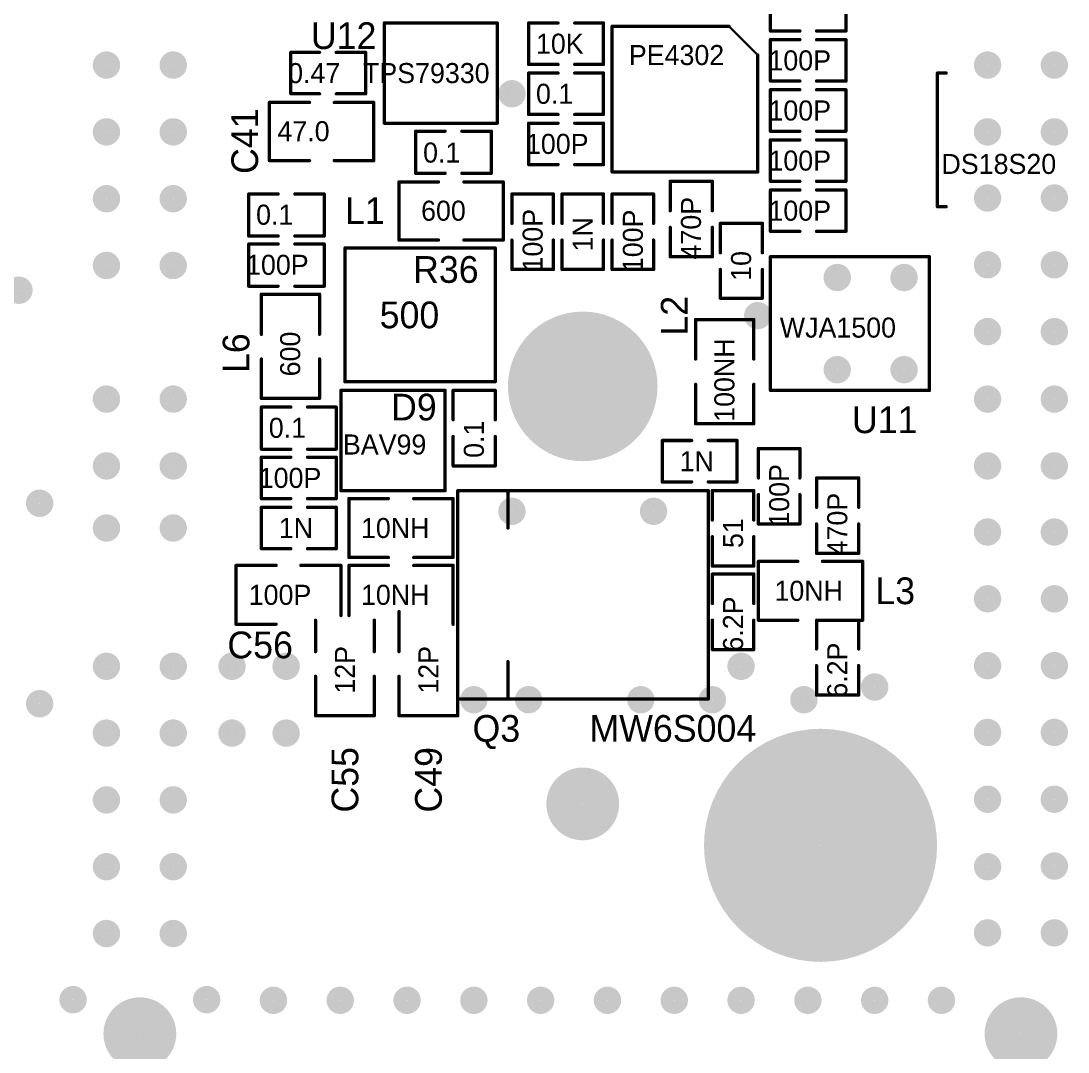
# Model space of a CAD drawing. Extents: x 3.3 to 12.8, y -4.6 to 5.5.
# Drawn here: x 9.709 to 11.277, y -2.139 to -0.596 of the extents above; entities that cross this region are included whole.
import ezdxf

# ---------------------------------------------------------------- set-up
doc = ezdxf.new("R2010")
doc.units = 0
doc.header["$MEASUREMENT"] = 0
for name, color, linetype in [('1', 5, 'CONTINUOUS'), ('2', 1, 'CONTINUOUS'), ('5', 7, 'CONTINUOUS')]:
    doc.layers.add(name, color=color, linetype=linetype)

msp = doc.modelspace()

# ---------------------------------------------------------------- linework, layer by layer
at = {"layer": '1', "const_width": 0.003}
for points in [[(10.83, -0.6107), (10.83, -0.5487, -1), (10.832, -0.5487), (10.832, -0.6107, -1), (10.83, -0.6107)], [(10.945, -0.5487), (10.945, -0.6107, -1), (10.943, -0.6107), (10.943, -0.5487, -1), (10.945, -0.5487)], [(10.253, -0.5977), (10.422, -0.5977, -1), (10.422, -0.5997), (10.253, -0.5997, -1), (10.253, -0.5977)], [(10.252, -0.7487), (10.252, -0.5987, -1), (10.254, -0.5987), (10.254, -0.7487, -1), (10.252, -0.7487)], [(10.421, -0.7487), (10.421, -0.5987, -1), (10.423, -0.5987), (10.423, -0.7487, -1), (10.421, -0.7487)], [(10.513, -0.5997), (10.469, -0.5997, -1), (10.469, -0.5977), (10.513, -0.5977, -1), (10.513, -0.5997)], [(10.468, -0.6607), (10.468, -0.5987, -1), (10.47, -0.5987), (10.47, -0.6607, -1), (10.468, -0.6607)], [(10.581, -0.5997), (10.538, -0.5997, -1), (10.538, -0.5977), (10.581, -0.5977, -1), (10.581, -0.5997)], [(10.582, -0.5987), (10.582, -0.6607, -1), (10.58, -0.6607), (10.58, -0.5987, -1), (10.582, -0.5987)], [(10.769, -0.6047), (10.594, -0.6047, -1), (10.594, -0.6027), (10.769, -0.6027, -1), (10.769, -0.6047)], [(10.595, -0.6037), (10.595, -0.8217, -1), (10.593, -0.8217), (10.593, -0.6037, -1), (10.595, -0.6037)], [(10.769, -0.6037), (10.812, -0.6467, -1), (10.812, -0.6467), (10.769, -0.6037, -1), (10.769, -0.6037)], [(10.875, -0.6117), (10.831, -0.6117, -1), (10.831, -0.6097), (10.875, -0.6097, -1), (10.875, -0.6117)], [(10.944, -0.6117), (10.9, -0.6117, -1), (10.9, -0.6097), (10.944, -0.6097, -1), (10.944, -0.6117)], [(10.875, -0.6247), (10.831, -0.6247, -1), (10.831, -0.6227), (10.875, -0.6227, -1), (10.875, -0.6247)], [(10.83, -0.6857), (10.83, -0.6237, -1), (10.832, -0.6237), (10.832, -0.6857, -1), (10.83, -0.6857)], [(10.944, -0.6247), (10.9, -0.6247, -1), (10.9, -0.6227), (10.944, -0.6227, -1), (10.944, -0.6247)], [(10.945, -0.6237), (10.945, -0.6857, -1), (10.943, -0.6857), (10.943, -0.6237, -1), (10.945, -0.6237)], [(10.156, -0.6437), (10.113, -0.6437, -1), (10.113, -0.6417), (10.156, -0.6417, -1), (10.156, -0.6437)], [(10.112, -0.7047), (10.112, -0.6427, -1), (10.114, -0.6427), (10.114, -0.7047, -1), (10.112, -0.7047)], [(10.225, -0.6437), (10.181, -0.6437, -1), (10.181, -0.6417), (10.225, -0.6417, -1), (10.225, -0.6437)], [(10.226, -0.6427), (10.226, -0.7047, -1), (10.224, -0.7047), (10.224, -0.6427, -1), (10.226, -0.6427)], [(10.513, -0.6617), (10.469, -0.6617, -1), (10.469, -0.6597), (10.513, -0.6597, -1), (10.513, -0.6617)], [(10.581, -0.6617), (10.538, -0.6617, -1), (10.538, -0.6597), (10.581, -0.6597, -1), (10.581, -0.6617)], [(10.813, -0.6467), (10.813, -0.8217, -1), (10.811, -0.8217), (10.811, -0.6467, -1), (10.813, -0.6467)], [(10.468, -0.7357), (10.468, -0.6737, -1), (10.47, -0.6737), (10.47, -0.7357, -1), (10.468, -0.7357)], [(10.469, -0.6727), (10.513, -0.6727, -1), (10.513, -0.6747), (10.469, -0.6747, -1), (10.469, -0.6727)], [(10.538, -0.6727), (10.581, -0.6727, -1), (10.581, -0.6747), (10.538, -0.6747, -1), (10.538, -0.6727)], [(10.582, -0.6737), (10.582, -0.7357, -1), (10.58, -0.7357), (10.58, -0.6737, -1), (10.582, -0.6737)], [(11.094, -0.6747), (11.081, -0.6747, -1), (11.081, -0.6727), (11.094, -0.6727, -1), (11.094, -0.6747)], [(11.08, -0.8737), (11.08, -0.6737, -1), (11.082, -0.6737), (11.082, -0.8737, -1), (11.08, -0.8737)], [(10.875, -0.6867), (10.831, -0.6867, -1), (10.831, -0.6847), (10.875, -0.6847, -1), (10.875, -0.6867)], [(10.944, -0.6867), (10.9, -0.6867, -1), (10.9, -0.6847), (10.944, -0.6847, -1), (10.944, -0.6867)], [(10.156, -0.7057), (10.113, -0.7057, -1), (10.113, -0.7037), (10.156, -0.7037, -1), (10.156, -0.7057)], [(10.225, -0.7057), (10.181, -0.7057, -1), (10.181, -0.7037), (10.225, -0.7037, -1), (10.225, -0.7057)], [(10.875, -0.6997), (10.831, -0.6997, -1), (10.831, -0.6977), (10.875, -0.6977, -1), (10.875, -0.6997)], [(10.83, -0.7607), (10.83, -0.6987, -1), (10.832, -0.6987), (10.832, -0.7607, -1), (10.83, -0.7607)], [(10.944, -0.6997), (10.9, -0.6997, -1), (10.9, -0.6977), (10.944, -0.6977, -1), (10.944, -0.6997)], [(10.945, -0.6987), (10.945, -0.7607, -1), (10.943, -0.7607), (10.943, -0.6987, -1), (10.945, -0.6987)], [(10.141, -0.7187), (10.081, -0.7187, -1), (10.081, -0.7167), (10.141, -0.7167, -1), (10.141, -0.7187)], [(10.082, -0.7177), (10.082, -0.8047, -1), (10.08, -0.8047), (10.08, -0.7177, -1), (10.082, -0.7177)], [(10.178, -0.7167), (10.237, -0.7167, -1), (10.237, -0.7187), (10.178, -0.7187, -1), (10.178, -0.7167)], [(10.236, -0.8047), (10.236, -0.7177, -1), (10.238, -0.7177), (10.238, -0.8047, -1), (10.236, -0.8047)], [(10.469, -0.7347), (10.513, -0.7347, -1), (10.513, -0.7367), (10.469, -0.7367, -1), (10.469, -0.7347)], [(10.538, -0.7347), (10.581, -0.7347, -1), (10.581, -0.7367), (10.538, -0.7367, -1), (10.538, -0.7347)], [(10.253, -0.7477), (10.422, -0.7477, -1), (10.422, -0.7497), (10.253, -0.7497, -1), (10.253, -0.7477)], [(10.468, -0.8107), (10.468, -0.7487, -1), (10.47, -0.7487), (10.47, -0.8107, -1), (10.468, -0.8107)], [(10.469, -0.7477), (10.513, -0.7477, -1), (10.513, -0.7497), (10.469, -0.7497, -1), (10.469, -0.7477)], [(10.538, -0.7477), (10.581, -0.7477, -1), (10.581, -0.7497), (10.538, -0.7497, -1), (10.538, -0.7477)], [(10.582, -0.7487), (10.582, -0.8107, -1), (10.58, -0.8107), (10.58, -0.7487, -1), (10.582, -0.7487)], [(10.299, -0.8237), (10.299, -0.7607, -1), (10.301, -0.7607), (10.301, -0.8237, -1), (10.299, -0.8237)], [(10.3, -0.7597), (10.344, -0.7597, -1), (10.344, -0.7617), (10.3, -0.7617, -1), (10.3, -0.7597)], [(10.369, -0.7597), (10.413, -0.7597, -1), (10.413, -0.7617), (10.369, -0.7617, -1), (10.369, -0.7597)], [(10.414, -0.7607), (10.414, -0.8237, -1), (10.412, -0.8237), (10.412, -0.7607, -1), (10.414, -0.7607)], [(10.875, -0.7617), (10.831, -0.7617, -1), (10.831, -0.7597), (10.875, -0.7597, -1), (10.875, -0.7617)], [(10.944, -0.7617), (10.9, -0.7617, -1), (10.9, -0.7597), (10.944, -0.7597, -1), (10.944, -0.7617)], [(10.875, -0.7747), (10.831, -0.7747, -1), (10.831, -0.7727), (10.875, -0.7727, -1), (10.875, -0.7747)], [(10.83, -0.8357), (10.83, -0.7737, -1), (10.832, -0.7737), (10.832, -0.8357, -1), (10.83, -0.8357)], [(10.944, -0.7747), (10.9, -0.7747, -1), (10.9, -0.7727), (10.944, -0.7727, -1), (10.944, -0.7747)], [(10.945, -0.7737), (10.945, -0.8357, -1), (10.943, -0.8357), (10.943, -0.7737, -1), (10.945, -0.7737)], [(10.141, -0.8057), (10.081, -0.8057, -1), (10.081, -0.8037), (10.141, -0.8037, -1), (10.141, -0.8057)], [(10.178, -0.8037), (10.237, -0.8037, -1), (10.237, -0.8057), (10.178, -0.8057, -1), (10.178, -0.8037)], [(10.469, -0.8097), (10.513, -0.8097, -1), (10.513, -0.8117), (10.469, -0.8117, -1), (10.469, -0.8097)], [(10.538, -0.8097), (10.581, -0.8097, -1), (10.581, -0.8117), (10.538, -0.8117, -1), (10.538, -0.8097)], [(10.3, -0.8227), (10.344, -0.8227, -1), (10.344, -0.8247), (10.3, -0.8247, -1), (10.3, -0.8227)], [(10.369, -0.8227), (10.413, -0.8227, -1), (10.413, -0.8247), (10.369, -0.8247, -1), (10.369, -0.8227)], [(10.812, -0.8227), (10.594, -0.8227, -1), (10.594, -0.8207), (10.812, -0.8207, -1), (10.812, -0.8227)], [(10.334, -0.8377), (10.275, -0.8377, -1), (10.275, -0.8357), (10.334, -0.8357, -1), (10.334, -0.8377)], [(10.276, -0.8367), (10.276, -0.9237, -1), (10.274, -0.9237), (10.274, -0.8367, -1), (10.276, -0.8367)], [(10.372, -0.8357), (10.431, -0.8357, -1), (10.431, -0.8377), (10.372, -0.8377, -1), (10.372, -0.8357)], [(10.43, -0.9237), (10.43, -0.8367, -1), (10.432, -0.8367), (10.432, -0.9237, -1), (10.43, -0.9237)], [(10.681, -0.8347), (10.744, -0.8347, -1), (10.744, -0.8367), (10.681, -0.8367, -1), (10.681, -0.8347)], [(10.682, -0.8357), (10.682, -0.8797, -1), (10.68, -0.8797), (10.68, -0.8357, -1), (10.682, -0.8357)], [(10.745, -0.8357), (10.745, -0.8797, -1), (10.743, -0.8797), (10.743, -0.8357, -1), (10.745, -0.8357)], [(10.875, -0.8367), (10.831, -0.8367, -1), (10.831, -0.8347), (10.875, -0.8347, -1), (10.875, -0.8367)], [(10.875, -0.8497), (10.831, -0.8497, -1), (10.831, -0.8477), (10.875, -0.8477, -1), (10.875, -0.8497)], [(10.83, -0.9107), (10.83, -0.8487, -1), (10.832, -0.8487), (10.832, -0.9107, -1), (10.83, -0.9107)], [(10.944, -0.8367), (10.9, -0.8367, -1), (10.9, -0.8347), (10.944, -0.8347, -1), (10.944, -0.8367)], [(10.944, -0.8497), (10.9, -0.8497, -1), (10.9, -0.8477), (10.944, -0.8477, -1), (10.944, -0.8497)], [(10.945, -0.8487), (10.945, -0.9107, -1), (10.943, -0.9107), (10.943, -0.8487, -1), (10.945, -0.8487)], [(10.094, -0.8557), (10.05, -0.8557, -1), (10.05, -0.8537), (10.094, -0.8537, -1), (10.094, -0.8557)], [(10.049, -0.9177), (10.049, -0.8547, -1), (10.051, -0.8547), (10.051, -0.9177, -1), (10.049, -0.9177)], [(10.163, -0.8557), (10.119, -0.8557, -1), (10.119, -0.8537), (10.163, -0.8537, -1), (10.163, -0.8557)], [(10.164, -0.8547), (10.164, -0.9177, -1), (10.162, -0.9177), (10.162, -0.8547, -1), (10.164, -0.8547)], [(10.444, -0.8537), (10.506, -0.8537, -1), (10.506, -0.8557), (10.444, -0.8557, -1), (10.444, -0.8537)], [(10.445, -0.8547), (10.445, -0.8987, -1), (10.443, -0.8987), (10.443, -0.8547, -1), (10.445, -0.8547)], [(10.507, -0.8547), (10.507, -0.8987, -1), (10.505, -0.8987), (10.505, -0.8547, -1), (10.507, -0.8547)], [(10.519, -0.8537), (10.581, -0.8537, -1), (10.581, -0.8557), (10.519, -0.8557, -1), (10.519, -0.8537)], [(10.52, -0.8547), (10.52, -0.8987, -1), (10.518, -0.8987), (10.518, -0.8547, -1), (10.52, -0.8547)], [(10.582, -0.8547), (10.582, -0.8987, -1), (10.58, -0.8987), (10.58, -0.8547, -1), (10.582, -0.8547)], [(10.594, -0.8537), (10.656, -0.8537, -1), (10.656, -0.8557), (10.594, -0.8557, -1), (10.594, -0.8537)], [(10.593, -0.8987), (10.593, -0.8547, -1), (10.595, -0.8547), (10.595, -0.8987, -1), (10.593, -0.8987)], [(10.655, -0.8987), (10.655, -0.8547, -1), (10.657, -0.8547), (10.657, -0.8987, -1), (10.655, -0.8987)], [(11.094, -0.8747), (11.081, -0.8747, -1), (11.081, -0.8727), (11.094, -0.8727, -1), (11.094, -0.8747)], [(10.682, -0.9047), (10.682, -0.9487, -1), (10.68, -0.9487), (10.68, -0.9047, -1), (10.682, -0.9047)], [(10.745, -0.9047), (10.745, -0.9487, -1), (10.743, -0.9487), (10.743, -0.9047, -1), (10.745, -0.9047)], [(10.756, -0.8977), (10.819, -0.8977, -1), (10.819, -0.8997), (10.756, -0.8997, -1), (10.756, -0.8977)], [(10.757, -0.8987), (10.757, -0.9427, -1), (10.755, -0.9427), (10.755, -0.8987, -1), (10.757, -0.8987)], [(10.82, -0.8987), (10.82, -0.9427, -1), (10.818, -0.9427), (10.818, -0.8987, -1), (10.82, -0.8987)], [(10.875, -0.9117), (10.831, -0.9117, -1), (10.831, -0.9097), (10.875, -0.9097, -1), (10.875, -0.9117)], [(10.944, -0.9117), (10.9, -0.9117, -1), (10.9, -0.9097), (10.944, -0.9097, -1), (10.944, -0.9117)], [(10.094, -0.9187), (10.05, -0.9187, -1), (10.05, -0.9167), (10.094, -0.9167, -1), (10.094, -0.9187)], [(10.163, -0.9187), (10.119, -0.9187, -1), (10.119, -0.9167), (10.163, -0.9167, -1), (10.163, -0.9187)], [(10.334, -0.9247), (10.275, -0.9247, -1), (10.275, -0.9227), (10.334, -0.9227, -1), (10.334, -0.9247)], [(10.372, -0.9227), (10.431, -0.9227, -1), (10.431, -0.9247), (10.372, -0.9247, -1), (10.372, -0.9227)], [(10.445, -0.9237), (10.445, -0.9677, -1), (10.443, -0.9677), (10.443, -0.9237, -1), (10.445, -0.9237)], [(10.507, -0.9237), (10.507, -0.9677, -1), (10.505, -0.9677), (10.505, -0.9237, -1), (10.507, -0.9237)], [(10.52, -0.9237), (10.52, -0.9677, -1), (10.518, -0.9677), (10.518, -0.9237, -1), (10.52, -0.9237)], [(10.582, -0.9237), (10.582, -0.9677, -1), (10.58, -0.9677), (10.58, -0.9237, -1), (10.582, -0.9237)], [(10.593, -0.9677), (10.593, -0.9237, -1), (10.595, -0.9237), (10.595, -0.9677, -1), (10.593, -0.9677)], [(10.655, -0.9677), (10.655, -0.9237, -1), (10.657, -0.9237), (10.657, -0.9677, -1), (10.655, -0.9677)], [(10.094, -0.9307), (10.05, -0.9307, -1), (10.05, -0.9287), (10.094, -0.9287, -1), (10.094, -0.9307)], [(10.049, -0.9927), (10.049, -0.9297, -1), (10.051, -0.9297), (10.051, -0.9927, -1), (10.049, -0.9927)], [(10.163, -0.9307), (10.119, -0.9307, -1), (10.119, -0.9287), (10.163, -0.9287, -1), (10.163, -0.9307)], [(10.164, -0.9297), (10.164, -0.9927, -1), (10.162, -0.9927), (10.162, -0.9297, -1), (10.164, -0.9297)], [(10.193, -1.1357), (10.193, -0.9357, -1), (10.195, -0.9357), (10.195, -1.1357, -1), (10.193, -1.1357)], [(10.419, -0.9367), (10.194, -0.9367, -1), (10.194, -0.9347), (10.419, -0.9347, -1), (10.419, -0.9367)], [(10.418, -1.1357), (10.418, -0.9357, -1), (10.42, -0.9357), (10.42, -1.1357, -1), (10.418, -1.1357)], [(10.744, -0.9497), (10.681, -0.9497, -1), (10.681, -0.9477), (10.744, -0.9477, -1), (10.744, -0.9497)], [(10.83, -1.1487), (10.83, -0.9487, -1), (10.832, -0.9487), (10.832, -1.1487, -1), (10.83, -1.1487)], [(10.831, -0.9477), (11.069, -0.9477, -1), (11.069, -0.9497), (10.831, -0.9497, -1), (10.831, -0.9477)], [(11.068, -1.1487), (11.068, -0.9487, -1), (11.07, -0.9487), (11.07, -1.1487, -1), (11.068, -1.1487)], [(10.506, -0.9687), (10.444, -0.9687, -1), (10.444, -0.9667), (10.506, -0.9667, -1), (10.506, -0.9687)], [(10.581, -0.9687), (10.519, -0.9687, -1), (10.519, -0.9667), (10.581, -0.9667, -1), (10.581, -0.9687)], [(10.656, -0.9687), (10.594, -0.9687, -1), (10.594, -0.9667), (10.656, -0.9667, -1), (10.656, -0.9687)], [(10.757, -0.9677), (10.757, -1.0107, -1), (10.755, -1.0107), (10.755, -0.9677, -1), (10.757, -0.9677)], [(10.82, -0.9677), (10.82, -1.0107, -1), (10.818, -1.0107), (10.818, -0.9677, -1), (10.82, -0.9677)], [(10.094, -0.9937), (10.05, -0.9937, -1), (10.05, -0.9917), (10.094, -0.9917, -1), (10.094, -0.9937)], [(10.068, -1.0647), (10.068, -1.0047, -1), (10.07, -1.0047), (10.07, -1.0647, -1), (10.068, -1.0647)], [(10.156, -1.0057), (10.069, -1.0057, -1), (10.069, -1.0037), (10.156, -1.0037, -1), (10.156, -1.0057)], [(10.163, -0.9937), (10.119, -0.9937, -1), (10.119, -0.9917), (10.163, -0.9917, -1), (10.163, -0.9937)], [(10.155, -1.0647), (10.155, -1.0047, -1), (10.157, -1.0047), (10.157, -1.0647, -1), (10.155, -1.0647)], [(10.819, -1.0117), (10.756, -1.0117, -1), (10.756, -1.0097), (10.819, -1.0097, -1), (10.819, -1.0117)], [(10.718, -1.1017), (10.718, -1.0427, -1), (10.72, -1.0427), (10.72, -1.1017, -1), (10.718, -1.1017)], [(10.806, -1.0437), (10.719, -1.0437, -1), (10.719, -1.0417), (10.806, -1.0417, -1), (10.806, -1.0437)], [(10.805, -1.1017), (10.805, -1.0427, -1), (10.807, -1.0427), (10.807, -1.1017, -1), (10.805, -1.1017)], [(10.07, -1.1017), (10.07, -1.1607, -1), (10.068, -1.1607), (10.068, -1.1017, -1), (10.07, -1.1017)], [(10.157, -1.1017), (10.157, -1.1607, -1), (10.155, -1.1607), (10.155, -1.1017, -1), (10.157, -1.1017)], [(10.419, -1.1367), (10.194, -1.1367, -1), (10.194, -1.1347), (10.419, -1.1347, -1), (10.419, -1.1367)], [(10.72, -1.1397), (10.72, -1.1987, -1), (10.718, -1.1987), (10.718, -1.1397, -1), (10.72, -1.1397)], [(10.807, -1.1397), (10.807, -1.1987, -1), (10.805, -1.1987), (10.805, -1.1397, -1), (10.807, -1.1397)], [(10.069, -1.1597), (10.156, -1.1597, -1), (10.156, -1.1617), (10.069, -1.1617, -1), (10.069, -1.1597)], [(10.187, -1.2987), (10.187, -1.1487, -1), (10.189, -1.1487), (10.189, -1.2987, -1), (10.187, -1.2987)], [(10.188, -1.1477), (10.344, -1.1477, -1), (10.344, -1.1497), (10.188, -1.1497, -1), (10.188, -1.1477)], [(10.343, -1.2987), (10.343, -1.1487, -1), (10.345, -1.1487), (10.345, -1.2987, -1), (10.343, -1.2987)], [(10.356, -1.1477), (10.419, -1.1477, -1), (10.419, -1.1497), (10.356, -1.1497, -1), (10.356, -1.1477)], [(10.355, -1.1927), (10.355, -1.1487, -1), (10.357, -1.1487), (10.357, -1.1927, -1), (10.355, -1.1927)], [(10.418, -1.1927), (10.418, -1.1487, -1), (10.42, -1.1487), (10.42, -1.1927, -1), (10.418, -1.1927)], [(10.831, -1.1477), (11.069, -1.1477, -1), (11.069, -1.1497), (10.831, -1.1497, -1), (10.831, -1.1477)], [(10.068, -1.2367), (10.068, -1.1737, -1), (10.07, -1.1737), (10.07, -1.2367, -1), (10.068, -1.2367)], [(10.069, -1.1727), (10.113, -1.1727, -1), (10.113, -1.1747), (10.069, -1.1747, -1), (10.069, -1.1727)], [(10.138, -1.1727), (10.181, -1.1727, -1), (10.181, -1.1747), (10.138, -1.1747, -1), (10.138, -1.1727)], [(10.182, -1.1737), (10.182, -1.2367, -1), (10.18, -1.2367), (10.18, -1.1737, -1), (10.182, -1.1737)], [(10.719, -1.1977), (10.806, -1.1977, -1), (10.806, -1.1997), (10.719, -1.1997, -1), (10.719, -1.1977)], [(10.355, -1.2617), (10.355, -1.2177, -1), (10.357, -1.2177), (10.357, -1.2617, -1), (10.355, -1.2617)], [(10.418, -1.2617), (10.418, -1.2177, -1), (10.42, -1.2177), (10.42, -1.2617, -1), (10.418, -1.2617)], [(10.668, -1.2857), (10.668, -1.2237, -1), (10.67, -1.2237), (10.67, -1.2857, -1), (10.668, -1.2857)], [(10.669, -1.2227), (10.713, -1.2227, -1), (10.713, -1.2247), (10.669, -1.2247, -1), (10.669, -1.2227)], [(10.738, -1.2227), (10.781, -1.2227, -1), (10.781, -1.2247), (10.738, -1.2247, -1), (10.738, -1.2227)], [(10.782, -1.2237), (10.782, -1.2857, -1), (10.78, -1.2857), (10.78, -1.2237, -1), (10.782, -1.2237)], [(10.069, -1.2357), (10.113, -1.2357, -1), (10.113, -1.2377), (10.069, -1.2377, -1), (10.069, -1.2357)], [(10.138, -1.2357), (10.181, -1.2357, -1), (10.181, -1.2377), (10.138, -1.2377, -1), (10.138, -1.2357)], [(10.813, -1.2347), (10.875, -1.2347, -1), (10.875, -1.2367), (10.813, -1.2367, -1), (10.813, -1.2347)], [(10.814, -1.2357), (10.814, -1.2797, -1), (10.812, -1.2797), (10.812, -1.2357, -1), (10.814, -1.2357)], [(10.876, -1.2357), (10.876, -1.2797, -1), (10.874, -1.2797), (10.874, -1.2357, -1), (10.876, -1.2357)], [(10.068, -1.3107), (10.068, -1.2487, -1), (10.07, -1.2487), (10.07, -1.3107, -1), (10.068, -1.3107)], [(10.069, -1.2477), (10.113, -1.2477, -1), (10.113, -1.2497), (10.069, -1.2497, -1), (10.069, -1.2477)], [(10.138, -1.2477), (10.181, -1.2477, -1), (10.181, -1.2497), (10.138, -1.2497, -1), (10.138, -1.2477)], [(10.182, -1.2487), (10.182, -1.3107, -1), (10.18, -1.3107), (10.18, -1.2487, -1), (10.182, -1.2487)], [(10.419, -1.2627), (10.356, -1.2627, -1), (10.356, -1.2607), (10.419, -1.2607, -1), (10.419, -1.2627)], [(10.669, -1.2847), (10.713, -1.2847, -1), (10.713, -1.2867), (10.669, -1.2867, -1), (10.669, -1.2847)], [(10.738, -1.2847), (10.781, -1.2847, -1), (10.781, -1.2867), (10.738, -1.2867, -1), (10.738, -1.2847)], [(10.9, -1.2787), (10.963, -1.2787, -1), (10.963, -1.2807), (10.9, -1.2807, -1), (10.9, -1.2787)], [(10.899, -1.3237), (10.899, -1.2797, -1), (10.901, -1.2797), (10.901, -1.3237, -1), (10.899, -1.3237)], [(10.962, -1.3237), (10.962, -1.2797, -1), (10.964, -1.2797), (10.964, -1.3237, -1), (10.962, -1.3237)], [(10.188, -1.2977), (10.344, -1.2977, -1), (10.344, -1.2997), (10.188, -1.2997, -1), (10.188, -1.2977)], [(10.738, -1.2997), (10.363, -1.2997, -1), (10.363, -1.2977), (10.738, -1.2977, -1), (10.738, -1.2997)], [(10.364, -1.2987), (10.364, -1.6107, -1), (10.362, -1.6107), (10.362, -1.2987, -1), (10.364, -1.2987)], [(10.439, -1.2987), (10.439, -1.3547, -1), (10.437, -1.3547), (10.437, -1.2987, -1), (10.439, -1.2987)], [(10.739, -1.2987), (10.739, -1.6107, -1), (10.737, -1.6107), (10.737, -1.2987, -1), (10.739, -1.2987)], [(10.744, -1.2977), (10.806, -1.2977, -1), (10.806, -1.2997), (10.744, -1.2997, -1), (10.744, -1.2977)], [(10.743, -1.3427), (10.743, -1.2987, -1), (10.745, -1.2987), (10.745, -1.3427, -1), (10.743, -1.3427)], [(10.805, -1.3427), (10.805, -1.2987, -1), (10.807, -1.2987), (10.807, -1.3427, -1), (10.805, -1.3427)], [(10.069, -1.3097), (10.113, -1.3097, -1), (10.113, -1.3117), (10.069, -1.3117, -1), (10.069, -1.3097)], [(10.138, -1.3097), (10.181, -1.3097, -1), (10.181, -1.3117), (10.138, -1.3117, -1), (10.138, -1.3097)], [(10.259, -1.3117), (10.2, -1.3117, -1), (10.2, -1.3097), (10.259, -1.3097, -1), (10.259, -1.3117)], [(10.201, -1.3107), (10.201, -1.3987, -1), (10.199, -1.3987), (10.199, -1.3107, -1), (10.201, -1.3107)], [(10.297, -1.3097), (10.356, -1.3097, -1), (10.356, -1.3117), (10.297, -1.3117, -1), (10.297, -1.3097)], [(10.355, -1.3987), (10.355, -1.3107, -1), (10.357, -1.3107), (10.357, -1.3987, -1), (10.355, -1.3987)], [(10.814, -1.3047), (10.814, -1.3487, -1), (10.812, -1.3487), (10.812, -1.3047, -1), (10.814, -1.3047)], [(10.876, -1.3047), (10.876, -1.3487, -1), (10.874, -1.3487), (10.874, -1.3047, -1), (10.876, -1.3047)], [(10.068, -1.3857), (10.068, -1.3237, -1), (10.07, -1.3237), (10.07, -1.3857, -1), (10.068, -1.3857)], [(10.069, -1.3227), (10.113, -1.3227, -1), (10.113, -1.3247), (10.069, -1.3247, -1), (10.069, -1.3227)], [(10.138, -1.3227), (10.181, -1.3227, -1), (10.181, -1.3247), (10.138, -1.3247, -1), (10.138, -1.3227)], [(10.182, -1.3237), (10.182, -1.3857, -1), (10.18, -1.3857), (10.18, -1.3237, -1), (10.182, -1.3237)], [(10.875, -1.3497), (10.813, -1.3497, -1), (10.813, -1.3477), (10.875, -1.3477, -1), (10.875, -1.3497)], [(10.899, -1.3927), (10.899, -1.3487, -1), (10.901, -1.3487), (10.901, -1.3927, -1), (10.899, -1.3927)], [(10.962, -1.3927), (10.962, -1.3487, -1), (10.964, -1.3487), (10.964, -1.3927, -1), (10.962, -1.3927)], [(10.743, -1.4117), (10.743, -1.3677, -1), (10.745, -1.3677), (10.745, -1.4117, -1), (10.743, -1.4117)], [(10.805, -1.4117), (10.805, -1.3677, -1), (10.807, -1.3677), (10.807, -1.4117, -1), (10.805, -1.4117)], [(10.069, -1.3847), (10.113, -1.3847, -1), (10.113, -1.3867), (10.069, -1.3867, -1), (10.069, -1.3847)], [(10.138, -1.3847), (10.181, -1.3847, -1), (10.181, -1.3867), (10.138, -1.3867, -1), (10.138, -1.3847)], [(10.963, -1.3937), (10.9, -1.3937, -1), (10.9, -1.3917), (10.963, -1.3917, -1), (10.963, -1.3937)], [(10.091, -1.4117), (10.031, -1.4117, -1), (10.031, -1.4097), (10.091, -1.4097, -1), (10.091, -1.4117)], [(10.032, -1.4107), (10.032, -1.4987, -1), (10.03, -1.4987), (10.03, -1.4107, -1), (10.032, -1.4107)], [(10.128, -1.4097), (10.188, -1.4097, -1), (10.188, -1.4117), (10.128, -1.4117, -1), (10.128, -1.4097)], [(10.189, -1.4107), (10.189, -1.4857, -1), (10.187, -1.4857), (10.187, -1.4107, -1), (10.189, -1.4107)], [(10.259, -1.3997), (10.2, -1.3997, -1), (10.2, -1.3977), (10.259, -1.3977, -1), (10.259, -1.3997)], [(10.201, -1.4107), (10.201, -1.4857, -1), (10.199, -1.4857), (10.199, -1.4107, -1), (10.201, -1.4107)], [(10.259, -1.4117), (10.2, -1.4117, -1), (10.2, -1.4097), (10.259, -1.4097, -1), (10.259, -1.4117)], [(10.297, -1.3977), (10.356, -1.3977, -1), (10.356, -1.3997), (10.297, -1.3997, -1), (10.297, -1.3977)], [(10.297, -1.4097), (10.356, -1.4097, -1), (10.356, -1.4117), (10.297, -1.4117, -1), (10.297, -1.4097)], [(10.355, -1.4987), (10.355, -1.4107, -1), (10.357, -1.4107), (10.357, -1.4987, -1), (10.355, -1.4987)], [(10.806, -1.4127), (10.744, -1.4127, -1), (10.744, -1.4107), (10.806, -1.4107, -1), (10.806, -1.4127)], [(10.872, -1.4057), (10.813, -1.4057, -1), (10.813, -1.4037), (10.872, -1.4037, -1), (10.872, -1.4057)], [(10.814, -1.4047), (10.814, -1.4927, -1), (10.812, -1.4927), (10.812, -1.4047, -1), (10.814, -1.4047)], [(10.909, -1.4037), (10.969, -1.4037, -1), (10.969, -1.4057), (10.909, -1.4057, -1), (10.909, -1.4037)], [(10.968, -1.4927), (10.968, -1.4047, -1), (10.97, -1.4047), (10.97, -1.4927, -1), (10.968, -1.4927)], [(10.744, -1.4227), (10.806, -1.4227, -1), (10.806, -1.4247), (10.744, -1.4247, -1), (10.744, -1.4227)], [(10.743, -1.4677), (10.743, -1.4237, -1), (10.745, -1.4237), (10.745, -1.4677, -1), (10.743, -1.4677)], [(10.805, -1.4677), (10.805, -1.4237, -1), (10.807, -1.4237), (10.807, -1.4677, -1), (10.805, -1.4677)], [(10.188, -1.4847), (10.188, -1.4847, -1), (10.188, -1.4867), (10.188, -1.4867, -1), (10.188, -1.4847)], [(10.2, -1.4847), (10.2, -1.4847, -1), (10.2, -1.4867), (10.2, -1.4867, -1), (10.2, -1.4847)], [(10.274, -1.5397), (10.274, -1.4797, -1), (10.276, -1.4797), (10.276, -1.5397, -1), (10.274, -1.5397)], [(10.362, -1.5397), (10.362, -1.4797, -1), (10.364, -1.4797), (10.364, -1.5397, -1), (10.362, -1.5397)], [(10.091, -1.4997), (10.031, -1.4997, -1), (10.031, -1.4977), (10.091, -1.4977, -1), (10.091, -1.4997)], [(10.149, -1.5397), (10.149, -1.4927, -1), (10.151, -1.4927), (10.151, -1.5397, -1), (10.149, -1.5397)], [(10.237, -1.5397), (10.237, -1.4927, -1), (10.239, -1.4927), (10.239, -1.5397, -1), (10.237, -1.5397)], [(10.743, -1.5367), (10.743, -1.4927, -1), (10.745, -1.4927), (10.745, -1.5367, -1), (10.743, -1.5367)], [(10.805, -1.5367), (10.805, -1.4927, -1), (10.807, -1.4927), (10.807, -1.5367, -1), (10.805, -1.5367)], [(10.872, -1.4937), (10.813, -1.4937, -1), (10.813, -1.4917), (10.872, -1.4917, -1), (10.872, -1.4937)], [(10.9, -1.4917), (10.963, -1.4917, -1), (10.963, -1.4937), (10.9, -1.4937, -1), (10.9, -1.4917)], [(10.899, -1.5357), (10.899, -1.4927, -1), (10.901, -1.4927), (10.901, -1.5357, -1), (10.899, -1.5357)], [(10.909, -1.4917), (10.969, -1.4917, -1), (10.969, -1.4937), (10.909, -1.4937, -1), (10.909, -1.4917)], [(10.962, -1.5357), (10.962, -1.4927, -1), (10.964, -1.4927), (10.964, -1.5357, -1), (10.962, -1.5357)], [(10.806, -1.5377), (10.744, -1.5377, -1), (10.744, -1.5357), (10.806, -1.5357, -1), (10.806, -1.5377)], [(10.439, -1.5547), (10.439, -1.6107, -1), (10.437, -1.6107), (10.437, -1.5547, -1), (10.439, -1.5547)], [(10.899, -1.6047), (10.899, -1.5607, -1), (10.901, -1.5607), (10.901, -1.6047, -1), (10.899, -1.6047)], [(10.962, -1.6047), (10.962, -1.5607, -1), (10.964, -1.5607), (10.964, -1.6047, -1), (10.962, -1.6047)], [(10.151, -1.5767), (10.151, -1.6357, -1), (10.149, -1.6357), (10.149, -1.5767, -1), (10.151, -1.5767)], [(10.239, -1.5767), (10.239, -1.6357, -1), (10.237, -1.6357), (10.237, -1.5767, -1), (10.239, -1.5767)], [(10.276, -1.5767), (10.276, -1.6357, -1), (10.274, -1.6357), (10.274, -1.5767, -1), (10.276, -1.5767)], [(10.364, -1.5767), (10.364, -1.6357, -1), (10.362, -1.6357), (10.362, -1.5767, -1), (10.364, -1.5767)], [(10.738, -1.6117), (10.363, -1.6117, -1), (10.363, -1.6097), (10.738, -1.6097, -1), (10.738, -1.6117)], [(10.963, -1.6057), (10.9, -1.6057, -1), (10.9, -1.6037), (10.963, -1.6037, -1), (10.963, -1.6057)], [(10.15, -1.6347), (10.238, -1.6347, -1), (10.238, -1.6367), (10.15, -1.6367, -1), (10.15, -1.6347)], [(10.275, -1.6347), (10.363, -1.6347, -1), (10.363, -1.6367), (10.275, -1.6367, -1), (10.275, -1.6347)]]:
    msp.add_lwpolyline(points, format="xyb", dxfattribs=at)
at = {"layer": '5'}
for points, const_width in [([(9.837, -0.6517), (9.837, -0.6517, -1), (9.837, -0.6717), (9.837, -0.6717, -1), (9.837, -0.6517)], 0.021), ([(9.937, -0.6517), (9.937, -0.6517, -1), (9.937, -0.6717), (9.937, -0.6717, -1), (9.937, -0.6517)], 0.021), ([(11.156, -0.6517), (11.156, -0.6517, -1), (11.156, -0.6717), (11.156, -0.6717, -1), (11.156, -0.6517)], 0.021), ([(11.256, -0.6517), (11.256, -0.6517, -1), (11.256, -0.6717), (11.256, -0.6717, -1), (11.256, -0.6517)], 0.021), ([(10.444, -0.6947), (10.444, -0.6947, -1), (10.444, -0.7147), (10.444, -0.7147, -1), (10.444, -0.6947)], 0.021), ([(9.837, -0.7517), (9.837, -0.7517, -1), (9.837, -0.7717), (9.837, -0.7717, -1), (9.837, -0.7517)], 0.021), ([(9.937, -0.7517), (9.937, -0.7517, -1), (9.937, -0.7717), (9.937, -0.7717, -1), (9.937, -0.7517)], 0.021), ([(11.156, -0.7517), (11.156, -0.7517, -1), (11.156, -0.7717), (11.156, -0.7717, -1), (11.156, -0.7517)], 0.021), ([(11.256, -0.7517), (11.256, -0.7517, -1), (11.256, -0.7717), (11.256, -0.7717, -1), (11.256, -0.7517)], 0.021), ([(9.837, -0.8517), (9.837, -0.8517, -1), (9.837, -0.8717), (9.837, -0.8717, -1), (9.837, -0.8517)], 0.021), ([(9.937, -0.8517), (9.937, -0.8517, -1), (9.937, -0.8717), (9.937, -0.8717, -1), (9.937, -0.8517)], 0.021), ([(11.156, -0.8507), (11.156, -0.8507, -1), (11.156, -0.8707), (11.156, -0.8707, -1), (11.156, -0.8507)], 0.021), ([(11.256, -0.8507), (11.256, -0.8507, -1), (11.256, -0.8707), (11.256, -0.8707, -1), (11.256, -0.8507)], 0.021), ([(11.156, -0.9507), (11.156, -0.9507, -1), (11.156, -0.9707), (11.156, -0.9707, -1), (11.156, -0.9507)], 0.021), ([(11.256, -0.9507), (11.256, -0.9507, -1), (11.256, -0.9707), (11.256, -0.9707, -1), (11.256, -0.9507)], 0.021), ([(9.837, -0.9517), (9.837, -0.9517, -1), (9.837, -0.9717), (9.837, -0.9717, -1), (9.837, -0.9517)], 0.021), ([(9.937, -0.9517), (9.937, -0.9517, -1), (9.937, -0.9717), (9.937, -0.9717, -1), (9.937, -0.9517)], 0.021), ([(10.931, -0.9697), (10.931, -0.9697, -1), (10.931, -0.9897), (10.931, -0.9897, -1), (10.931, -0.9697)], 0.021), ([(11.031, -0.9697), (11.031, -0.9697, -1), (11.031, -0.9897), (11.031, -0.9897, -1), (11.031, -0.9697)], 0.021), ([(9.706, -0.9887), (9.706, -0.9887, -1), (9.706, -1.0087), (9.706, -1.0087, -1), (9.706, -0.9887)], 0.021), ([(10.812, -1.0267), (10.812, -1.0267, -1), (10.812, -1.0467), (10.812, -1.0467, -1), (10.812, -1.0267)], 0.021), ([(10.55, -1.0867), (10.55, -1.0867, -1), (10.55, -1.1987), (10.55, -1.1987, -1), (10.55, -1.0867)], 0.112), ([(11.156, -1.0507), (11.156, -1.0507, -1), (11.156, -1.0707), (11.156, -1.0707, -1), (11.156, -1.0507)], 0.021), ([(11.256, -1.0507), (11.256, -1.0507, -1), (11.256, -1.0707), (11.256, -1.0707, -1), (11.256, -1.0507)], 0.021), ([(10.931, -1.1077), (10.931, -1.1077, -1), (10.931, -1.1277), (10.931, -1.1277, -1), (10.931, -1.1077)], 0.021), ([(11.031, -1.1077), (11.031, -1.1077, -1), (11.031, -1.1277), (11.031, -1.1277, -1), (11.031, -1.1077)], 0.021), ([(9.837, -1.1517), (9.837, -1.1517, -1), (9.837, -1.1717), (9.837, -1.1717, -1), (9.837, -1.1517)], 0.021), ([(9.937, -1.1517), (9.937, -1.1517, -1), (9.937, -1.1717), (9.937, -1.1717, -1), (9.937, -1.1517)], 0.021), ([(11.156, -1.1517), (11.156, -1.1517, -1), (11.156, -1.1717), (11.156, -1.1717, -1), (11.156, -1.1517)], 0.021), ([(11.256, -1.1517), (11.256, -1.1517, -1), (11.256, -1.1717), (11.256, -1.1717, -1), (11.256, -1.1517)], 0.021), ([(9.837, -1.2517), (9.837, -1.2517, -1), (9.837, -1.2717), (9.837, -1.2717, -1), (9.837, -1.2517)], 0.021), ([(9.937, -1.2517), (9.937, -1.2517, -1), (9.937, -1.2717), (9.937, -1.2717, -1), (9.937, -1.2517)], 0.021), ([(11.156, -1.2517), (11.156, -1.2517, -1), (11.156, -1.2717), (11.156, -1.2717, -1), (11.156, -1.2517)], 0.021), ([(11.256, -1.2517), (11.256, -1.2517, -1), (11.256, -1.2717), (11.256, -1.2717, -1), (11.256, -1.2517)], 0.021), ([(9.737, -1.3077), (9.737, -1.3077, -1), (9.737, -1.3277), (9.737, -1.3277, -1), (9.737, -1.3077)], 0.021), ([(10.444, -1.3197), (10.444, -1.3197, -1), (10.444, -1.3397), (10.444, -1.3397, -1), (10.444, -1.3197)], 0.021), ([(10.656, -1.3197), (10.656, -1.3197, -1), (10.656, -1.3397), (10.656, -1.3397, -1), (10.656, -1.3197)], 0.021), ([(9.837, -1.3447), (9.837, -1.3447, -1), (9.837, -1.3647), (9.837, -1.3647, -1), (9.837, -1.3447)], 0.021), ([(9.937, -1.3447), (9.937, -1.3447, -1), (9.937, -1.3647), (9.937, -1.3647, -1), (9.937, -1.3447)], 0.021), ([(11.156, -1.3507), (11.156, -1.3507, -1), (11.156, -1.3707), (11.156, -1.3707, -1), (11.156, -1.3507)], 0.021), ([(11.256, -1.3507), (11.256, -1.3507, -1), (11.256, -1.3707), (11.256, -1.3707, -1), (11.256, -1.3507)], 0.021), ([(11.156, -1.4507), (11.156, -1.4507, -1), (11.156, -1.4707), (11.156, -1.4707, -1), (11.156, -1.4507)], 0.021), ([(11.256, -1.4507), (11.256, -1.4507, -1), (11.256, -1.4707), (11.256, -1.4707, -1), (11.256, -1.4507)], 0.021), ([(9.837, -1.5517), (9.837, -1.5517, -1), (9.837, -1.5717), (9.837, -1.5717, -1), (9.837, -1.5517)], 0.021), ([(9.937, -1.5517), (9.937, -1.5517, -1), (9.937, -1.5717), (9.937, -1.5717, -1), (9.937, -1.5517)], 0.021), ([(10.025, -1.5517), (10.025, -1.5517, -1), (10.025, -1.5717), (10.025, -1.5717, -1), (10.025, -1.5517)], 0.021), ([(10.106, -1.5517), (10.106, -1.5517, -1), (10.106, -1.5717), (10.106, -1.5717, -1), (10.106, -1.5517)], 0.021), ([(10.787, -1.5517), (10.787, -1.5517, -1), (10.787, -1.5717), (10.787, -1.5717, -1), (10.787, -1.5517)], 0.021), ([(11.156, -1.5507), (11.156, -1.5507, -1), (11.156, -1.5707), (11.156, -1.5707, -1), (11.156, -1.5507)], 0.021), ([(11.256, -1.5507), (11.256, -1.5507, -1), (11.256, -1.5707), (11.256, -1.5707, -1), (11.256, -1.5507)], 0.021), ([(10.987, -1.5827), (10.987, -1.5827, -1), (10.987, -1.6027), (10.987, -1.6027, -1), (10.987, -1.5827)], 0.021), ([(9.737, -1.6077), (9.737, -1.6077, -1), (9.737, -1.6277), (9.737, -1.6277, -1), (9.737, -1.6077)], 0.021), ([(10.387, -1.6017), (10.387, -1.6017, -1), (10.387, -1.6217), (10.387, -1.6217, -1), (10.387, -1.6017)], 0.021), ([(10.469, -1.6017), (10.469, -1.6017, -1), (10.469, -1.6217), (10.469, -1.6217, -1), (10.469, -1.6017)], 0.021), ([(10.637, -1.6017), (10.637, -1.6017, -1), (10.637, -1.6217), (10.637, -1.6217, -1), (10.637, -1.6017)], 0.021), ([(10.744, -1.6017), (10.744, -1.6017, -1), (10.744, -1.6217), (10.744, -1.6217, -1), (10.744, -1.6017)], 0.021), ([(10.881, -1.6017), (10.881, -1.6017, -1), (10.881, -1.6217), (10.881, -1.6217, -1), (10.881, -1.6017)], 0.021), ([(9.837, -1.6517), (9.837, -1.6517, -1), (9.837, -1.6717), (9.837, -1.6717, -1), (9.837, -1.6517)], 0.021), ([(9.937, -1.6517), (9.937, -1.6517, -1), (9.937, -1.6717), (9.937, -1.6717, -1), (9.937, -1.6517)], 0.021), ([(10.025, -1.6517), (10.025, -1.6517, -1), (10.025, -1.6717), (10.025, -1.6717, -1), (10.025, -1.6517)], 0.021), ([(10.106, -1.6517), (10.106, -1.6517, -1), (10.106, -1.6717), (10.106, -1.6717, -1), (10.106, -1.6517)], 0.021), ([(11.156, -1.6507), (11.156, -1.6507, -1), (11.156, -1.6707), (11.156, -1.6707, -1), (11.156, -1.6507)], 0.021), ([(11.256, -1.6507), (11.256, -1.6507, -1), (11.256, -1.6707), (11.256, -1.6707, -1), (11.256, -1.6507)], 0.021), ([(10.906, -1.7427), (10.906, -1.7427, -1), (10.906, -1.9167), (10.906, -1.9167, -1), (10.906, -1.7427)], 0.175), ([(10.55, -1.7407), (10.55, -1.7407, -1), (10.55, -1.7947), (10.55, -1.7947, -1), (10.55, -1.7407)], 0.055), ([(9.837, -1.7517), (9.837, -1.7517, -1), (9.837, -1.7717), (9.837, -1.7717, -1), (9.837, -1.7517)], 0.021), ([(9.937, -1.7517), (9.937, -1.7517, -1), (9.937, -1.7717), (9.937, -1.7717, -1), (9.937, -1.7517)], 0.021), ([(11.156, -1.7507), (11.156, -1.7507, -1), (11.156, -1.7707), (11.156, -1.7707, -1), (11.156, -1.7507)], 0.021), ([(11.256, -1.7507), (11.256, -1.7507, -1), (11.256, -1.7707), (11.256, -1.7707, -1), (11.256, -1.7507)], 0.021), ([(9.837, -1.8517), (9.837, -1.8517, -1), (9.837, -1.8717), (9.837, -1.8717, -1), (9.837, -1.8517)], 0.021), ([(9.937, -1.8517), (9.937, -1.8517, -1), (9.937, -1.8717), (9.937, -1.8717, -1), (9.937, -1.8517)], 0.021), ([(11.156, -1.8517), (11.156, -1.8517, -1), (11.156, -1.8717), (11.156, -1.8717, -1), (11.156, -1.8517)], 0.021), ([(11.256, -1.8507), (11.256, -1.8507, -1), (11.256, -1.8707), (11.256, -1.8707, -1), (11.256, -1.8507)], 0.021), ([(9.837, -1.9517), (9.837, -1.9517, -1), (9.837, -1.9717), (9.837, -1.9717, -1), (9.837, -1.9517)], 0.021), ([(9.937, -1.9517), (9.937, -1.9517, -1), (9.937, -1.9717), (9.937, -1.9717, -1), (9.937, -1.9517)], 0.021), ([(11.156, -1.9507), (11.156, -1.9507, -1), (11.156, -1.9707), (11.156, -1.9707, -1), (11.156, -1.9507)], 0.021), ([(11.256, -1.9507), (11.256, -1.9507, -1), (11.256, -1.9707), (11.256, -1.9707, -1), (11.256, -1.9507)], 0.021), ([(9.787, -2.0507), (9.787, -2.0507, -1), (9.787, -2.0707), (9.787, -2.0707, -1), (9.787, -2.0507)], 0.021), ([(9.987, -2.0507), (9.987, -2.0507, -1), (9.987, -2.0707), (9.987, -2.0707, -1), (9.987, -2.0507)], 0.021), ([(10.087, -2.0517), (10.087, -2.0517, -1), (10.087, -2.0717), (10.087, -2.0717, -1), (10.087, -2.0517)], 0.021), ([(10.187, -2.0517), (10.187, -2.0517, -1), (10.187, -2.0717), (10.187, -2.0717, -1), (10.187, -2.0517)], 0.021), ([(10.287, -2.0517), (10.287, -2.0517, -1), (10.287, -2.0717), (10.287, -2.0717, -1), (10.287, -2.0517)], 0.021), ([(10.387, -2.0517), (10.387, -2.0517, -1), (10.387, -2.0717), (10.387, -2.0717, -1), (10.387, -2.0517)], 0.021), ([(10.487, -2.0517), (10.487, -2.0517, -1), (10.487, -2.0717), (10.487, -2.0717, -1), (10.487, -2.0517)], 0.021), ([(10.587, -2.0517), (10.587, -2.0517, -1), (10.587, -2.0717), (10.587, -2.0717, -1), (10.587, -2.0517)], 0.021), ([(10.687, -2.0517), (10.687, -2.0517, -1), (10.687, -2.0717), (10.687, -2.0717, -1), (10.687, -2.0517)], 0.021), ([(10.787, -2.0517), (10.787, -2.0517, -1), (10.787, -2.0717), (10.787, -2.0717, -1), (10.787, -2.0517)], 0.021), ([(10.887, -2.0517), (10.887, -2.0517, -1), (10.887, -2.0717), (10.887, -2.0717, -1), (10.887, -2.0517)], 0.021), ([(10.987, -2.0517), (10.987, -2.0517, -1), (10.987, -2.0717), (10.987, -2.0717, -1), (10.987, -2.0517)], 0.021), ([(11.087, -2.0517), (11.087, -2.0517, -1), (11.087, -2.0717), (11.087, -2.0717, -1), (11.087, -2.0517)], 0.021), ([(9.887, -2.0847), (9.887, -2.0847, -1), (9.887, -2.1387), (9.887, -2.1387, -1), (9.887, -2.0847)], 0.055), ([(11.206, -2.0847), (11.206, -2.0847, -1), (11.206, -2.1387), (11.206, -2.1387, -1), (11.206, -2.0847)], 0.055)]:
    msp.add_lwpolyline(points, format="xyb", dxfattribs=dict(at, const_width=const_width))

# ---------------------------------------------------------------- texts
at = {"layer": '1'}
for s, p in [('U12', (10.143, -0.6377)), ('L1', (10.194, -0.8997)), ('R36', (10.296, -0.9877)), ('D9', (10.263, -1.1937)), ('U11', (10.953, -1.2127)), ('L3', (10.988, -1.4687)), ('C56', (10.018, -1.5497)), ('Q3', (10.385, -1.6747))]:
    msp.add_text(s, height=0.04, dxfattribs=at).set_placement(p)
for s, p in [('C41', (10.064, -0.8247)), ('L2', (10.707, -1.0667)), ('L6', (10.051, -1.1227)), ('C55', (10.214, -1.7807)), ('C49', (10.339, -1.7807))]:
    msp.add_text(s, height=0.04, rotation=90, dxfattribs=at).set_placement(p)
at = {"layer": '2'}
for s, height, p in [('10K', 0.03, (10.48, -0.6447)), ('PE4302', 0.03, (10.619, -0.6617)), ('100P', 0.03, (10.828, -0.6697)), ('0.47', 0.03, (10.109, -0.6887)), ('TPS79330', 0.03, (10.221, -0.6887)), ('0.1', 0.03, (10.48, -0.7197)), ('100P', 0.03, (10.828, -0.7447)), ('47.0', 0.03, (10.093, -0.7757)), ('100P', 0.03, (10.465, -0.7947)), ('0.1', 0.03, (10.311, -0.8077)), ('100P', 0.03, (10.828, -0.8197)), ('DS18S20', 0.03, (11.087, -0.8247)), ('0.1', 0.03, (10.061, -0.9007)), ('600', 0.03, (10.308, -0.8947)), ('100P', 0.03, (10.828, -0.8947)), ('100P', 0.03, (10.046, -0.9757)), ('500', 0.04, (10.246, -1.0557)), ('WJA1500', 0.03, (10.845, -1.0697)), ('0.1', 0.03, (10.08, -1.2197)), ('BAV99', 0.03, (10.191, -1.2447)), ('1N', 0.03, (10.695, -1.2697)), ('100P', 0.03, (10.065, -1.2947)), ('1N', 0.03, (10.095, -1.3697)), ('10NH', 0.03, (10.218, -1.3697)), ('100P', 0.03, (10.05, -1.4697)), ('10NH', 0.03, (10.218, -1.4697)), ('10NH', 0.03, (10.837, -1.4637)), ('MW6S004', 0.04, (10.56, -1.6747))]:
    msp.add_text(s, height=height, dxfattribs=at).set_placement(p)
for s, p in [('470P', (10.727, -0.9527)), ('100P', (10.49, -0.9707)), ('1N', (10.565, -0.9407)), ('100P', (10.64, -0.9717)), ('10', (10.802, -0.9847)), ('600', (10.127, -1.1277)), ('100NH', (10.777, -1.1957)), ('0.1', (10.402, -1.2497)), ('100P', (10.859, -1.3527)), ('470P', (10.946, -1.3957)), ('51', (10.79, -1.3847)), ('6.2P', (10.79, -1.5397)), ('12P', (10.209, -1.6027)), ('12P', (10.334, -1.6027)), ('6.2P', (10.946, -1.6087))]:
    msp.add_text(s, height=0.03, rotation=90, dxfattribs=at).set_placement(p)

doc.saveas('drawing.dxf')
